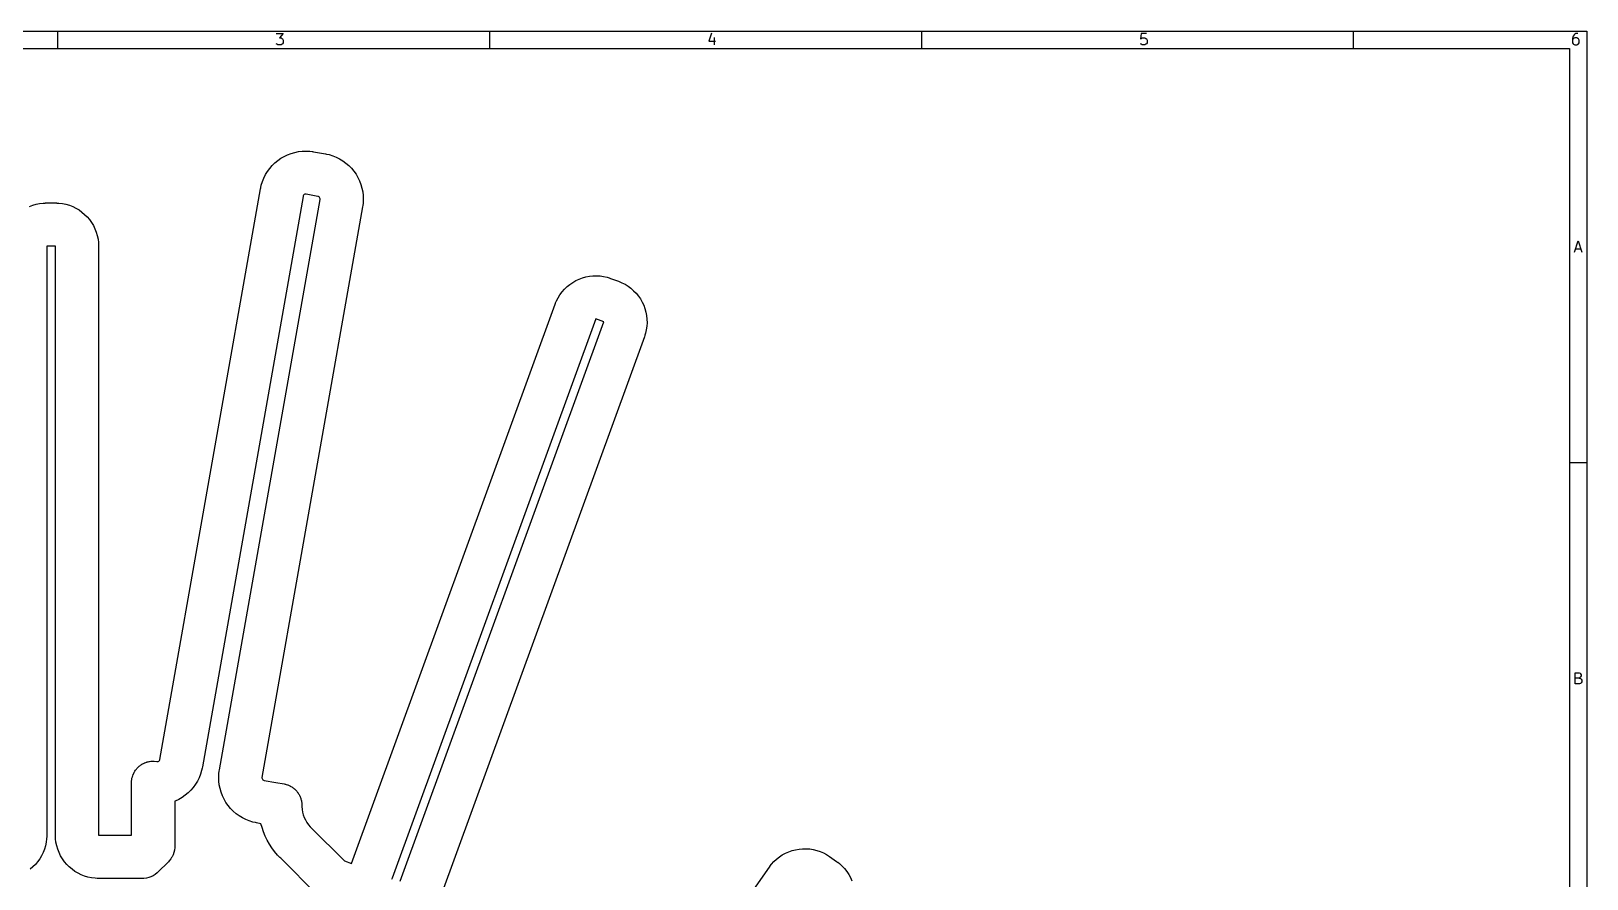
# Model space of a CAD drawing. Header units: inches. Extents: x 0.4 to 11.3, y -7.9 to -0.4.
# Drawn here: x 4.21 to 11.3, y -4.26 to -0.39 of the extents above; entities that cross this region are included whole.
import ezdxf

# ---------------------------------------------------------------- set-up
doc = ezdxf.new("R2010")
doc.units = ezdxf.units.IN
doc.header["$MEASUREMENT"] = 0
doc.layers.add('F.Cu', color=13, linetype='CONTINUOUS', true_color=0xc83434)

msp = doc.modelspace()

# ---------------------------------------------------------------- linework, layer by layer
at = {"layer": 'BLACK', "linetype": 'CONTINUOUS'}
for p, q in [((0.3937, -0.3937), (11.2993, -0.3937)), ((4.3307, -0.4724), (4.3307, -0.3937)), ((5.3262, -0.4053), (5.3578, -0.4053)), ((5.3578, -0.4053), (5.3408, -0.4248)), ((5.3408, -0.4248), (5.3481, -0.4248)), ((5.3481, -0.4248), (5.353, -0.4272)), ((6.2992, -0.4724), (6.2992, -0.3937)), ((7.3093, -0.4028), (7.2971, -0.4394)), ((7.3215, -0.4223), (7.3215, -0.4564)), ((8.2677, -0.4724), (8.2677, -0.3937)), ((9.268, -0.4053), (9.2656, -0.4296)), ((9.2924, -0.4053), (9.268, -0.4053)), ((9.268, -0.4272), (9.2729, -0.4248)), ((9.2729, -0.4248), (9.2851, -0.4248)), ((9.2851, -0.4248), (9.29, -0.4272)), ((10.2362, -0.4724), (10.2362, -0.3937)), ((11.2365, -0.4174), (11.2341, -0.4272)), ((11.2414, -0.4101), (11.2365, -0.4174)), ((11.2439, -0.4248), (11.239, -0.4272)), ((11.2439, -0.4077), (11.2414, -0.4101)), ((11.2487, -0.4053), (11.2439, -0.4077)), ((11.2536, -0.4248), (11.2439, -0.4248)), ((11.2585, -0.4053), (11.2487, -0.4053)), ((11.2585, -0.4272), (11.2536, -0.4248)), ((11.2993, -0.3937), (11.2993, -7.8743)), ((0.4724, -0.4724), (11.2206, -0.4724)), ((5.3286, -0.454), (5.3262, -0.4516)), ((5.3335, -0.4564), (5.3286, -0.454)), ((5.3481, -0.4564), (5.3335, -0.4564)), ((5.353, -0.454), (5.3481, -0.4564)), ((5.353, -0.4272), (5.3554, -0.4296)), ((5.3554, -0.4516), (5.353, -0.454)), ((5.3554, -0.4296), (5.3578, -0.4345)), ((5.3578, -0.4467), (5.3554, -0.4516)), ((5.3578, -0.4345), (5.3578, -0.4467)), ((7.2971, -0.4394), (7.3288, -0.4394)), ((9.2656, -0.4296), (9.268, -0.4272)), ((9.268, -0.454), (9.2656, -0.4516)), ((9.2729, -0.4564), (9.268, -0.454)), ((9.2851, -0.4564), (9.2729, -0.4564)), ((9.29, -0.454), (9.2851, -0.4564)), ((9.29, -0.4272), (9.2924, -0.4296)), ((9.2924, -0.4516), (9.29, -0.454)), ((9.2924, -0.4296), (9.2948, -0.4345)), ((9.2948, -0.4467), (9.2924, -0.4516)), ((9.2948, -0.4345), (9.2948, -0.4467)), ((11.2206, -0.4724), (11.2206, -7.7956)), ((11.2341, -0.4272), (11.2341, -0.4467)), ((11.2365, -0.4296), (11.2341, -0.4345)), ((11.2341, -0.4467), (11.2365, -0.4516)), ((11.239, -0.4272), (11.2365, -0.4296)), ((11.2365, -0.4516), (11.239, -0.454)), ((11.239, -0.454), (11.2439, -0.4564)), ((11.2439, -0.4564), (11.2536, -0.4564)), ((11.2536, -0.4564), (11.2585, -0.454)), ((11.2609, -0.4296), (11.2585, -0.4272)), ((11.2585, -0.454), (11.2609, -0.4516)), ((11.2634, -0.4345), (11.2609, -0.4296)), ((11.2609, -0.4516), (11.2634, -0.4467)), ((11.2634, -0.4467), (11.2634, -0.4345)), ((11.2429, -1.4013), (11.2599, -1.3501)), ((11.2477, -1.3867), (11.2721, -1.3867)), ((11.2599, -1.3501), (11.277, -1.4013)), ((11.2993, -2.3622), (11.2206, -2.3622)), ((11.2465, -3.3698), (11.2465, -3.3186)), ((11.2465, -3.3186), (11.2636, -3.3186)), ((11.2636, -3.3186), (11.2685, -3.3211)), ((11.2685, -3.3211), (11.2709, -3.3235)), ((11.2709, -3.3235), (11.2733, -3.3284)), ((11.2733, -3.3284), (11.2733, -3.3333)), ((11.2636, -3.343), (11.2465, -3.343)), ((11.266, -3.3698), (11.2465, -3.3698)), ((11.2685, -3.3406), (11.2636, -3.343)), ((11.2636, -3.343), (11.2709, -3.3455)), ((11.2709, -3.3674), (11.266, -3.3698)), ((11.2709, -3.3381), (11.2685, -3.3406)), ((11.2733, -3.3333), (11.2709, -3.3381)), ((11.2709, -3.3455), (11.2733, -3.3479)), ((11.2733, -3.365), (11.2709, -3.3674)), ((11.2733, -3.3479), (11.2758, -3.3528)), ((11.2758, -3.3601), (11.2733, -3.365)), ((11.2758, -3.3528), (11.2758, -3.3601))]:
    msp.add_line(p, q, dxfattribs=at)
at = {"layer": 'F.Cu', "linetype": 'CONTINUOUS'}
for p, q in [((5.32, -0.9943), (5.3332, -0.9833)), ((5.3332, -0.9833), (5.3474, -0.9734)), ((5.3474, -0.9734), (5.3623, -0.9647)), ((5.3623, -0.9647), (5.3778, -0.9572)), ((5.3778, -0.9572), (5.3939, -0.9511)), ((5.3939, -0.9511), (5.4105, -0.9464)), ((5.4105, -0.9464), (5.4274, -0.943)), ((5.4274, -0.943), (5.4446, -0.941)), ((5.4446, -0.941), (5.4618, -0.9404)), ((5.4618, -0.9404), (5.479, -0.9413)), ((5.479, -0.9413), (5.4896, -0.9427)), ((5.4896, -0.9427), (5.4907, -0.9428)), ((5.4907, -0.9428), (5.4961, -0.9436)), ((5.4961, -0.9436), (5.5504, -0.9532)), ((5.5504, -0.9532), (5.5504, -0.9532)), ((5.5504, -0.9532), (5.5504, -0.9532)), ((5.5504, -0.9532), (5.5558, -0.9543)), ((5.5558, -0.9543), (5.5568, -0.9546)), ((5.5568, -0.9546), (5.5672, -0.9569)), ((5.5672, -0.9569), (5.5837, -0.9619)), ((5.5837, -0.9619), (5.5997, -0.9684)), ((5.5997, -0.9684), (5.6152, -0.9761)), ((5.6152, -0.9761), (5.6299, -0.985)), ((5.6299, -0.985), (5.6438, -0.9952)), ((5.2632, -1.0795), (5.2696, -1.0635)), ((5.2696, -1.0635), (5.2773, -1.0481)), ((5.2773, -1.0481), (5.2863, -1.0334)), ((5.2863, -1.0334), (5.2964, -1.0194)), ((5.2964, -1.0194), (5.3077, -1.0064)), ((5.3077, -1.0064), (5.32, -0.9943)), ((5.6438, -0.9952), (5.6569, -1.0065)), ((5.6569, -1.0065), (5.669, -1.0188)), ((5.669, -1.0188), (5.68, -1.032)), ((5.68, -1.032), (5.6899, -1.0462)), ((5.6899, -1.0462), (5.6986, -1.061)), ((5.6986, -1.061), (5.706, -1.0766)), ((4.7958, -3.7137), (5.2544, -1.1129)), ((5.2544, -1.1129), (5.2555, -1.1075)), ((5.2555, -1.1075), (5.2558, -1.1065)), ((5.2558, -1.1065), (5.2581, -1.096)), ((5.2581, -1.096), (5.2632, -1.0795)), ((5.706, -1.0766), (5.7121, -1.0927)), ((5.7121, -1.0927), (5.7169, -1.1093)), ((5.7169, -1.1093), (5.7203, -1.1262)), ((5.7203, -1.1262), (5.7223, -1.1433)), ((4.2012, -1.1937), (4.2164, -1.1878)), ((4.2164, -1.1878), (4.232, -1.1832)), ((4.232, -1.1832), (4.2479, -1.1799)), ((4.2479, -1.1799), (4.2641, -1.1778)), ((4.2641, -1.1778), (4.2738, -1.1774)), ((4.2738, -1.1774), (4.2748, -1.1773)), ((4.2748, -1.1773), (4.2803, -1.1772)), ((4.2803, -1.1772), (4.3197, -1.1772)), ((4.3197, -1.1772), (4.3252, -1.1773)), ((4.3252, -1.1773), (4.3262, -1.1774)), ((4.3262, -1.1774), (4.3359, -1.1778)), ((4.3359, -1.1778), (4.3521, -1.1799)), ((4.3521, -1.1799), (4.368, -1.1832)), ((4.368, -1.1832), (4.3836, -1.1878)), ((4.3836, -1.1878), (4.3988, -1.1937)), ((4.3988, -1.1937), (4.4134, -1.2009)), ((4.4134, -1.2009), (4.4274, -1.2092)), ((5.4483, -1.147), (4.9897, -3.7479)), ((5.0672, -3.7615), (5.5258, -1.1607)), ((5.7197, -1.1949), (5.2611, -3.7957)), ((5.4486, -1.1452), (5.4483, -1.147)), ((5.4503, -1.1419), (5.4486, -1.1452)), ((5.453, -1.1393), (5.4503, -1.1419)), ((5.4564, -1.1377), (5.453, -1.1393)), ((5.4601, -1.1371), (5.4564, -1.1377)), ((5.4619, -1.1375), (5.4601, -1.1371)), ((5.5162, -1.147), (5.4619, -1.1375)), ((5.5181, -1.1474), (5.5162, -1.147)), ((5.5162, -1.147), (5.5162, -1.147)), ((5.5214, -1.1491), (5.5181, -1.1474)), ((5.524, -1.1518), (5.5214, -1.1491)), ((5.5256, -1.1552), (5.524, -1.1518)), ((5.5261, -1.1589), (5.5256, -1.1552)), ((5.5258, -1.1607), (5.5261, -1.1589)), ((5.7205, -1.1894), (5.7197, -1.1949)), ((5.7219, -1.1778), (5.7205, -1.1884)), ((5.7205, -1.1884), (5.7205, -1.1894)), ((5.7228, -1.1606), (5.7219, -1.1778)), ((5.7223, -1.1433), (5.7228, -1.1606)), ((4.4274, -1.2092), (4.4406, -1.2187)), ((4.4406, -1.2187), (4.453, -1.2292)), ((4.453, -1.2292), (4.4645, -1.2407)), ((4.4645, -1.2407), (4.475, -1.2531)), ((4.475, -1.2531), (4.4845, -1.2663)), ((4.4845, -1.2663), (4.4928, -1.2803)), ((4.4928, -1.2803), (4.5, -1.2949)), ((4.5, -1.2949), (4.5059, -1.3101)), ((4.5059, -1.3101), (4.5105, -1.3257)), ((4.5105, -1.3257), (4.5139, -1.3416)), ((4.5139, -1.3416), (4.5159, -1.3578)), ((4.3197, -1.374), (4.2803, -1.374)), ((4.2803, -1.374), (4.2803, -4.0594)), ((4.3197, -4.0594), (4.3197, -1.374)), ((4.5159, -1.3578), (4.5163, -1.3675)), ((4.5163, -1.3675), (4.5164, -1.3685)), ((4.5164, -1.3685), (4.5165, -1.374)), ((4.5165, -1.374), (4.5165, -4.0594)), ((6.6397, -1.57), (6.6514, -1.5587)), ((6.6514, -1.5587), (6.664, -1.5484)), ((6.664, -1.5484), (6.6774, -1.5392)), ((6.6774, -1.5392), (6.6915, -1.5311)), ((6.6915, -1.5311), (6.7063, -1.5242)), ((6.7063, -1.5242), (6.7216, -1.5186)), ((6.7216, -1.5186), (6.7372, -1.5142)), ((6.7372, -1.5142), (6.7532, -1.5112)), ((6.7532, -1.5112), (6.7694, -1.5095)), ((6.7694, -1.5095), (6.7857, -1.5091)), ((6.7857, -1.5091), (6.8019, -1.5101)), ((6.8019, -1.5101), (6.818, -1.5124)), ((6.818, -1.5124), (6.8339, -1.516)), ((6.8339, -1.516), (6.8431, -1.519)), ((6.8431, -1.519), (6.8441, -1.5192)), ((6.8441, -1.5192), (6.8494, -1.521)), ((6.8494, -1.521), (6.8494, -1.521)), ((6.8494, -1.521), (6.8494, -1.521)), ((6.8494, -1.521), (6.8864, -1.5344)), ((6.8864, -1.5344), (6.8915, -1.5364)), ((6.8915, -1.5364), (6.8924, -1.5369)), ((6.8924, -1.5369), (6.9014, -1.5406)), ((6.9014, -1.5406), (6.9159, -1.548)), ((6.9159, -1.548), (6.9297, -1.5566)), ((6.9297, -1.5566), (6.9428, -1.5663)), ((6.5996, -1.6325), (6.6033, -1.6236)), ((6.6033, -1.6236), (6.6107, -1.6091)), ((6.6107, -1.6091), (6.6192, -1.5953)), ((6.6192, -1.5953), (6.6289, -1.5822)), ((6.6289, -1.5822), (6.6397, -1.57)), ((6.9428, -1.5663), (6.955, -1.577)), ((6.955, -1.577), (6.9663, -1.5888)), ((6.9663, -1.5888), (6.9766, -1.6014)), ((6.9766, -1.6014), (6.9858, -1.6148)), ((6.9858, -1.6148), (6.9939, -1.6289)), ((6.9939, -1.6289), (7.0007, -1.6436)), ((5.669, -4.1884), (6.5971, -1.6386)), ((6.5971, -1.6386), (6.5991, -1.6335)), ((6.5991, -1.6335), (6.5996, -1.6325)), ((7.0007, -1.6436), (7.0064, -1.6589)), ((7.0064, -1.6589), (7.0107, -1.6746)), ((7.0107, -1.6746), (7.0138, -1.6906)), ((7.0138, -1.6906), (7.0155, -1.7067)), ((6.782, -1.7059), (5.854, -4.2557)), ((5.891, -4.2691), (6.819, -1.7194)), ((6.819, -1.7194), (6.782, -1.7059)), ((6.782, -1.7059), (6.782, -1.7059)), ((6.819, -1.7194), (6.819, -1.7194)), ((6.819, -1.7194), (6.819, -1.7194)), ((7.0089, -1.7712), (7.006, -1.7805)), ((7.0126, -1.7554), (7.0089, -1.7712)), ((7.0149, -1.7393), (7.0126, -1.7554)), ((7.0159, -1.723), (7.0149, -1.7393)), ((7.0155, -1.7067), (7.0159, -1.723)), ((7.004, -1.7867), (6.076, -4.3365)), ((7.0058, -1.7815), (7.004, -1.7867)), ((7.006, -1.7805), (7.0058, -1.7815)), ((4.6871, -3.76), (4.6892, -3.7576)), ((4.6892, -3.7576), (4.6916, -3.7546)), ((4.6916, -3.7546), (4.6935, -3.7528)), ((4.6935, -3.7528), (4.695, -3.7511)), ((4.695, -3.7511), (4.6971, -3.7492)), ((4.6971, -3.7492), (4.6994, -3.7468)), ((4.6994, -3.7468), (4.7018, -3.7449)), ((4.7018, -3.7449), (4.7038, -3.7431)), ((4.7038, -3.7431), (4.7058, -3.7417)), ((4.7058, -3.7417), (4.7081, -3.7399)), ((4.7081, -3.7399), (4.7111, -3.738)), ((4.7111, -3.738), (4.7135, -3.7363)), ((4.7135, -3.7363), (4.7154, -3.7353)), ((4.7154, -3.7353), (4.7174, -3.7341)), ((4.7174, -3.7341), (4.7211, -3.7323)), ((4.7211, -3.7323), (4.724, -3.7307)), ((4.724, -3.7307), (4.7256, -3.7301)), ((4.7256, -3.7301), (4.7274, -3.7293)), ((4.7274, -3.7293), (4.7318, -3.7277)), ((4.7318, -3.7277), (4.7351, -3.7264)), ((4.7351, -3.7264), (4.7364, -3.7261)), ((4.7364, -3.7261), (4.7378, -3.7256)), ((4.7378, -3.7256), (4.743, -3.7244)), ((4.743, -3.7244), (4.7466, -3.7235)), ((4.7466, -3.7235), (4.7475, -3.7234)), ((4.7475, -3.7234), (4.7485, -3.7232)), ((4.7485, -3.7232), (4.7549, -3.7224)), ((4.7549, -3.7224), (4.7584, -3.722)), ((4.7584, -3.722), (4.7589, -3.722)), ((4.7589, -3.722), (4.7595, -3.7219)), ((4.7595, -3.7219), (4.7684, -3.7219)), ((4.7684, -3.7219), (4.7703, -3.7219)), ((4.7703, -3.7219), (4.7704, -3.7219)), ((4.7704, -3.7219), (4.7705, -3.7219)), ((4.7705, -3.7219), (4.7815, -3.7232)), ((4.7815, -3.7232), (4.7818, -3.7232)), ((4.7818, -3.7232), (4.7821, -3.7233)), ((4.7821, -3.7233), (4.784, -3.7236)), ((4.784, -3.7236), (4.7877, -3.7231)), ((4.7877, -3.7231), (4.791, -3.7214)), ((4.791, -3.7214), (4.7937, -3.7188)), ((4.7937, -3.7188), (4.7955, -3.7155)), ((4.7955, -3.7155), (4.7958, -3.7137)), ((4.7958, -3.7137), (4.7958, -3.7137)), ((4.9883, -3.7543), (4.986, -3.7647)), ((4.9885, -3.7533), (4.9883, -3.7543)), ((4.9897, -3.7479), (4.9885, -3.7533)), ((4.6666, -3.8202), (4.6667, -3.8151)), ((4.6666, -4.0594), (4.6666, -3.8202)), ((4.6667, -3.8148), (4.6668, -3.8147)), ((4.6667, -3.8149), (4.6667, -3.8148)), ((4.6667, -3.8151), (4.6667, -3.8149)), ((4.6668, -3.8147), (4.668, -3.8037)), ((4.668, -3.8037), (4.6681, -3.8034)), ((4.6681, -3.8031), (4.6688, -3.8001)), ((4.6681, -3.8034), (4.6681, -3.8031)), ((4.6688, -3.8001), (4.6704, -3.7929)), ((4.6704, -3.7929), (4.6707, -3.7922)), ((4.6707, -3.7922), (4.6709, -3.7915)), ((4.6709, -3.7915), (4.6722, -3.7881)), ((4.6722, -3.7881), (4.6741, -3.7825)), ((4.6741, -3.7825), (4.6746, -3.7814)), ((4.6746, -3.7814), (4.675, -3.7804)), ((4.675, -3.7804), (4.6767, -3.7771)), ((4.6767, -3.7771), (4.6789, -3.7726)), ((4.6789, -3.7726), (4.6798, -3.7712)), ((4.6798, -3.7712), (4.6805, -3.7698)), ((4.6805, -3.7698), (4.6824, -3.767)), ((4.6824, -3.767), (4.6847, -3.7632)), ((4.6847, -3.7632), (4.6861, -3.7616)), ((4.6861, -3.7616), (4.6871, -3.76)), ((4.9578, -3.8274), (4.9476, -3.8413)), ((4.9668, -3.8126), (4.9578, -3.8274)), ((4.9745, -3.7972), (4.9668, -3.8126)), ((4.9809, -3.7812), (4.9745, -3.7972)), ((4.986, -3.7647), (4.9809, -3.7812)), ((5.064, -3.7959), (5.0649, -3.7786)), ((5.0646, -3.8131), (5.064, -3.7959)), ((5.0666, -3.8302), (5.0646, -3.8131)), ((5.0649, -3.7786), (5.0663, -3.768)), ((5.0663, -3.768), (5.0664, -3.767)), ((5.0664, -3.767), (5.0672, -3.7615)), ((5.2611, -3.7957), (5.2607, -3.7976)), ((5.2607, -3.7976), (5.2613, -3.8013)), ((5.2613, -3.8013), (5.2629, -3.8046)), ((5.2629, -3.8046), (5.2655, -3.8073)), ((5.2655, -3.8073), (5.2688, -3.8091)), ((5.2688, -3.8091), (5.2706, -3.8094)), ((5.2706, -3.8094), (5.2706, -3.8094)), ((5.2706, -3.8094), (5.3249, -3.819)), ((5.3249, -3.819), (5.3249, -3.819)), ((5.3249, -3.819), (5.3616, -3.8254)), ((5.3616, -3.8254), (5.367, -3.8266)), ((5.367, -3.8266), (5.3675, -3.8267)), ((5.3675, -3.8267), (5.3681, -3.8268)), ((5.3681, -3.8268), (5.3715, -3.8279)), ((5.3715, -3.8279), (5.3776, -3.8297)), ((4.8818, -3.8961), (4.8662, -3.9035)), ((4.8967, -3.8874), (4.8818, -3.8961)), ((4.9108, -3.8775), (4.8967, -3.8874)), ((4.9241, -3.8664), (4.9108, -3.8775)), ((4.9364, -3.8544), (4.9241, -3.8664)), ((4.9476, -3.8413), (4.9364, -3.8544)), ((5.07, -3.8471), (5.0666, -3.8302)), ((5.0747, -3.8637), (5.07, -3.8471)), ((5.0808, -3.8798), (5.0747, -3.8637)), ((5.0883, -3.8954), (5.0808, -3.8798)), ((5.097, -3.9103), (5.0883, -3.8954)), ((5.3776, -3.8297), (5.3785, -3.8301)), ((5.3785, -3.8301), (5.3794, -3.8303)), ((5.3794, -3.8303), (5.3828, -3.8319)), ((5.3828, -3.8319), (5.3878, -3.834)), ((5.3878, -3.834), (5.389, -3.8347)), ((5.389, -3.8347), (5.3902, -3.8352)), ((5.3902, -3.8352), (5.3933, -3.8371)), ((5.3933, -3.8371), (5.3974, -3.8394)), ((5.3974, -3.8394), (5.3989, -3.8405)), ((5.3989, -3.8405), (5.4004, -3.8414)), ((5.4004, -3.8414), (5.403, -3.8434)), ((5.403, -3.8434), (5.4063, -3.8458)), ((5.4063, -3.8458), (5.4081, -3.8474)), ((5.4081, -3.8474), (5.4098, -3.8487)), ((5.4098, -3.8487), (5.4119, -3.8508)), ((5.4119, -3.8508), (5.4145, -3.8532)), ((5.4145, -3.8532), (5.4164, -3.8554)), ((5.4164, -3.8554), (5.4182, -3.8571)), ((5.4182, -3.8571), (5.4198, -3.8592)), ((5.4198, -3.8592), (5.4218, -3.8615)), ((5.4218, -3.8615), (5.4237, -3.8642)), ((5.4237, -3.8642), (5.4255, -3.8665)), ((5.4255, -3.8665), (5.4267, -3.8684)), ((5.4267, -3.8684), (5.4282, -3.8705)), ((5.4282, -3.8705), (5.43, -3.8739)), ((5.43, -3.8739), (5.4317, -3.8766)), ((5.4317, -3.8766), (5.4324, -3.8784)), ((5.4324, -3.8784), (5.4334, -3.8802)), ((5.4334, -3.8802), (5.4351, -3.8843)), ((5.4351, -3.8843), (5.4365, -3.8875)), ((5.4365, -3.8875), (5.437, -3.8889)), ((5.437, -3.8889), (5.4376, -3.8904)), ((5.4376, -3.8904), (5.439, -3.8953)), ((5.439, -3.8953), (5.4401, -3.8988)), ((5.4401, -3.8988), (5.4403, -3.8999)), ((4.8662, -3.9035), (4.8634, -3.9045)), ((4.8634, -3.9045), (4.8634, -4.1106)), ((5.1069, -3.9244), (5.097, -3.9103)), ((5.1179, -3.9377), (5.1069, -3.9244)), ((5.13, -3.95), (5.1179, -3.9377)), ((5.143, -3.9613), (5.13, -3.95)), ((5.157, -3.9714), (5.143, -3.9613)), ((5.4403, -3.8999), (5.4406, -3.9011)), ((5.4406, -3.9011), (5.4415, -3.9069)), ((5.4415, -3.9069), (5.4422, -3.9105)), ((5.4422, -3.9105), (5.4423, -3.9112)), ((5.4423, -3.9112), (5.4424, -3.912)), ((5.4424, -3.912), (5.4427, -3.9193)), ((5.4427, -3.9193), (5.4429, -3.9224)), ((5.4429, -3.9224), (5.4429, -3.9287)), ((5.4429, -3.9287), (5.444, -3.9415)), ((5.444, -3.9415), (5.4463, -3.954)), ((5.4463, -3.954), (5.4496, -3.9663)), ((5.4496, -3.9663), (5.4539, -3.9783)), ((5.1717, -3.9804), (5.157, -3.9714)), ((5.1871, -3.9881), (5.1717, -3.9804)), ((5.2031, -3.9945), (5.1871, -3.9881)), ((5.2196, -3.9996), (5.2031, -3.9945)), ((5.2301, -4.0019), (5.2196, -3.9996)), ((5.231, -4.0022), (5.2301, -4.0019)), ((5.2365, -4.0033), (5.231, -4.0022)), ((5.2567, -4.0068), (5.2365, -4.0033)), ((5.2616, -4.0244), (5.2567, -4.0068)), ((5.2684, -4.044), (5.2616, -4.0244)), ((5.4539, -3.9783), (5.4593, -3.9899)), ((5.4593, -3.9899), (5.4657, -4.0009)), ((5.4657, -4.0009), (5.473, -4.0114)), ((5.473, -4.0114), (5.4812, -4.0211)), ((5.4812, -4.0211), (5.4857, -4.0256)), ((5.4857, -4.0256), (5.6366, -4.1766)), ((4.2743, -4.1078), (4.2696, -4.1234)), ((4.2776, -4.0918), (4.2743, -4.1078)), ((4.2796, -4.0757), (4.2776, -4.0918)), ((4.28, -4.066), (4.2796, -4.0757)), ((4.2802, -4.065), (4.28, -4.066)), ((4.2803, -4.0594), (4.2802, -4.065)), ((4.3198, -4.065), (4.3197, -4.0594)), ((4.32, -4.066), (4.3198, -4.065)), ((4.3204, -4.0757), (4.32, -4.066)), ((4.3224, -4.0918), (4.3204, -4.0757)), ((4.3257, -4.1078), (4.3224, -4.0918)), ((4.3304, -4.1234), (4.3257, -4.1078)), ((4.5165, -4.0594), (4.5559, -4.0594)), ((4.5559, -4.0594), (4.6666, -4.0594)), ((4.8634, -4.1106), (4.8633, -4.1161)), ((5.2763, -4.0631), (5.2684, -4.044)), ((5.2853, -4.0817), (5.2763, -4.0631)), ((5.2955, -4.0998), (5.2853, -4.0817)), ((5.3068, -4.1171), (5.2955, -4.0998)), ((4.2388, -4.1804), (4.2283, -4.1928)), ((4.2483, -4.1671), (4.2388, -4.1804)), ((4.2566, -4.1531), (4.2483, -4.1671)), ((4.2637, -4.1385), (4.2566, -4.1531)), ((4.2696, -4.1234), (4.2637, -4.1385)), ((4.3363, -4.1385), (4.3304, -4.1234)), ((4.3434, -4.1531), (4.3363, -4.1385)), ((4.3517, -4.1671), (4.3434, -4.1531)), ((4.3612, -4.1804), (4.3517, -4.1671)), ((4.3717, -4.1928), (4.3612, -4.1804)), ((4.8346, -4.1802), (4.7873, -4.2275)), ((4.8384, -4.1762), (4.8346, -4.1802)), ((4.8453, -4.1675), (4.8384, -4.1762)), ((4.8493, -4.1612), (4.8453, -4.1675)), ((4.8512, -4.1582), (4.8493, -4.1612)), ((4.856, -4.1482), (4.8512, -4.1582)), ((4.8596, -4.1378), (4.856, -4.1482)), ((4.8621, -4.1271), (4.8596, -4.1378)), ((4.8633, -4.1161), (4.8621, -4.1271)), ((5.319, -4.1338), (5.3068, -4.1171)), ((5.3323, -4.1497), (5.319, -4.1338)), ((5.3426, -4.1607), (5.3323, -4.1497)), ((5.3427, -4.1608), (5.3426, -4.1607)), ((5.3465, -4.1648), (5.3427, -4.1608)), ((5.5129, -4.3312), (5.3465, -4.1648)), ((5.6366, -4.1766), (5.669, -4.1884)), ((7.5836, -4.1918), (7.5945, -4.1797)), ((7.5945, -4.1797), (7.6063, -4.1686)), ((7.6063, -4.1686), (7.6191, -4.1585)), ((7.6191, -4.1585), (7.6326, -4.1495)), ((7.6326, -4.1495), (7.6469, -4.1416)), ((7.6469, -4.1416), (7.6617, -4.1349)), ((7.6617, -4.1349), (7.677, -4.1295)), ((7.677, -4.1295), (7.6928, -4.1254)), ((7.6928, -4.1254), (7.7088, -4.1225)), ((7.7088, -4.1225), (7.725, -4.121)), ((7.725, -4.121), (7.7413, -4.1209)), ((7.7413, -4.1209), (7.7575, -4.1221)), ((7.7575, -4.1221), (7.7736, -4.1246)), ((7.7736, -4.1246), (7.7894, -4.1285)), ((7.7894, -4.1285), (7.8048, -4.1336)), ((7.8048, -4.1336), (7.8198, -4.14)), ((7.8198, -4.14), (7.8341, -4.1476)), ((7.8341, -4.1476), (7.8423, -4.1529)), ((7.8423, -4.1529), (7.8432, -4.1534)), ((7.8432, -4.1534), (7.8478, -4.1564)), ((7.8478, -4.1564), (7.8478, -4.1564)), ((7.8478, -4.1564), (7.8478, -4.1564)), ((7.8478, -4.1564), (7.8478, -4.1564)), ((7.8478, -4.1564), (7.8801, -4.179)), ((7.8801, -4.179), (7.8845, -4.1823)), ((7.8845, -4.1823), (7.8853, -4.183)), ((7.8853, -4.183), (7.893, -4.1888)), ((4.2168, -4.2043), (4.2044, -4.2148)), ((4.2283, -4.1928), (4.2168, -4.2043)), ((4.3832, -4.2043), (4.3717, -4.1928)), ((4.3956, -4.2148), (4.3832, -4.2043)), ((4.4089, -4.2242), (4.3956, -4.2148)), ((4.4228, -4.2326), (4.4089, -4.2242)), ((4.4375, -4.2397), (4.4228, -4.2326)), ((4.4526, -4.2456), (4.4375, -4.2397)), ((4.4682, -4.2503), (4.4526, -4.2456)), ((4.4841, -4.2536), (4.4682, -4.2503)), ((4.5003, -4.2556), (4.4841, -4.2536)), ((4.745, -4.2525), (4.7342, -4.2549)), ((4.7554, -4.2488), (4.745, -4.2525)), ((4.7653, -4.244), (4.7554, -4.2488)), ((4.77, -4.2411), (4.7653, -4.244)), ((4.7747, -4.2381), (4.77, -4.2411)), ((4.7833, -4.2313), (4.7747, -4.2381)), ((4.7873, -4.2275), (4.7833, -4.2313)), ((6.6259, -5.5583), (7.5737, -4.2047)), ((7.5737, -4.2047), (7.577, -4.2003)), ((7.577, -4.2003), (7.5777, -4.1995)), ((7.5777, -4.1995), (7.5836, -4.1918)), ((7.893, -4.1888), (7.9051, -4.1998)), ((7.9051, -4.1998), (7.9162, -4.2116)), ((7.9162, -4.2116), (7.9263, -4.2244)), ((7.9263, -4.2244), (7.9354, -4.2379)), ((7.9354, -4.2379), (7.9432, -4.2521)), ((7.9432, -4.2521), (7.9499, -4.267)), ((4.51, -4.256), (4.5003, -4.2556)), ((4.511, -4.2561), (4.51, -4.256)), ((4.5165, -4.2563), (4.511, -4.2561)), ((4.5559, -4.2563), (4.5165, -4.2563)), ((4.6677, -4.2563), (4.5559, -4.2563)), ((4.7177, -4.2563), (4.6677, -4.2563)), ((4.7232, -4.2561), (4.7177, -4.2563)), ((4.7342, -4.2549), (4.7232, -4.2561)), ((5.854, -4.2557), (5.852, -4.2608))]:
    msp.add_line(p, q, dxfattribs=at)

doc.saveas('drawing.dxf')
